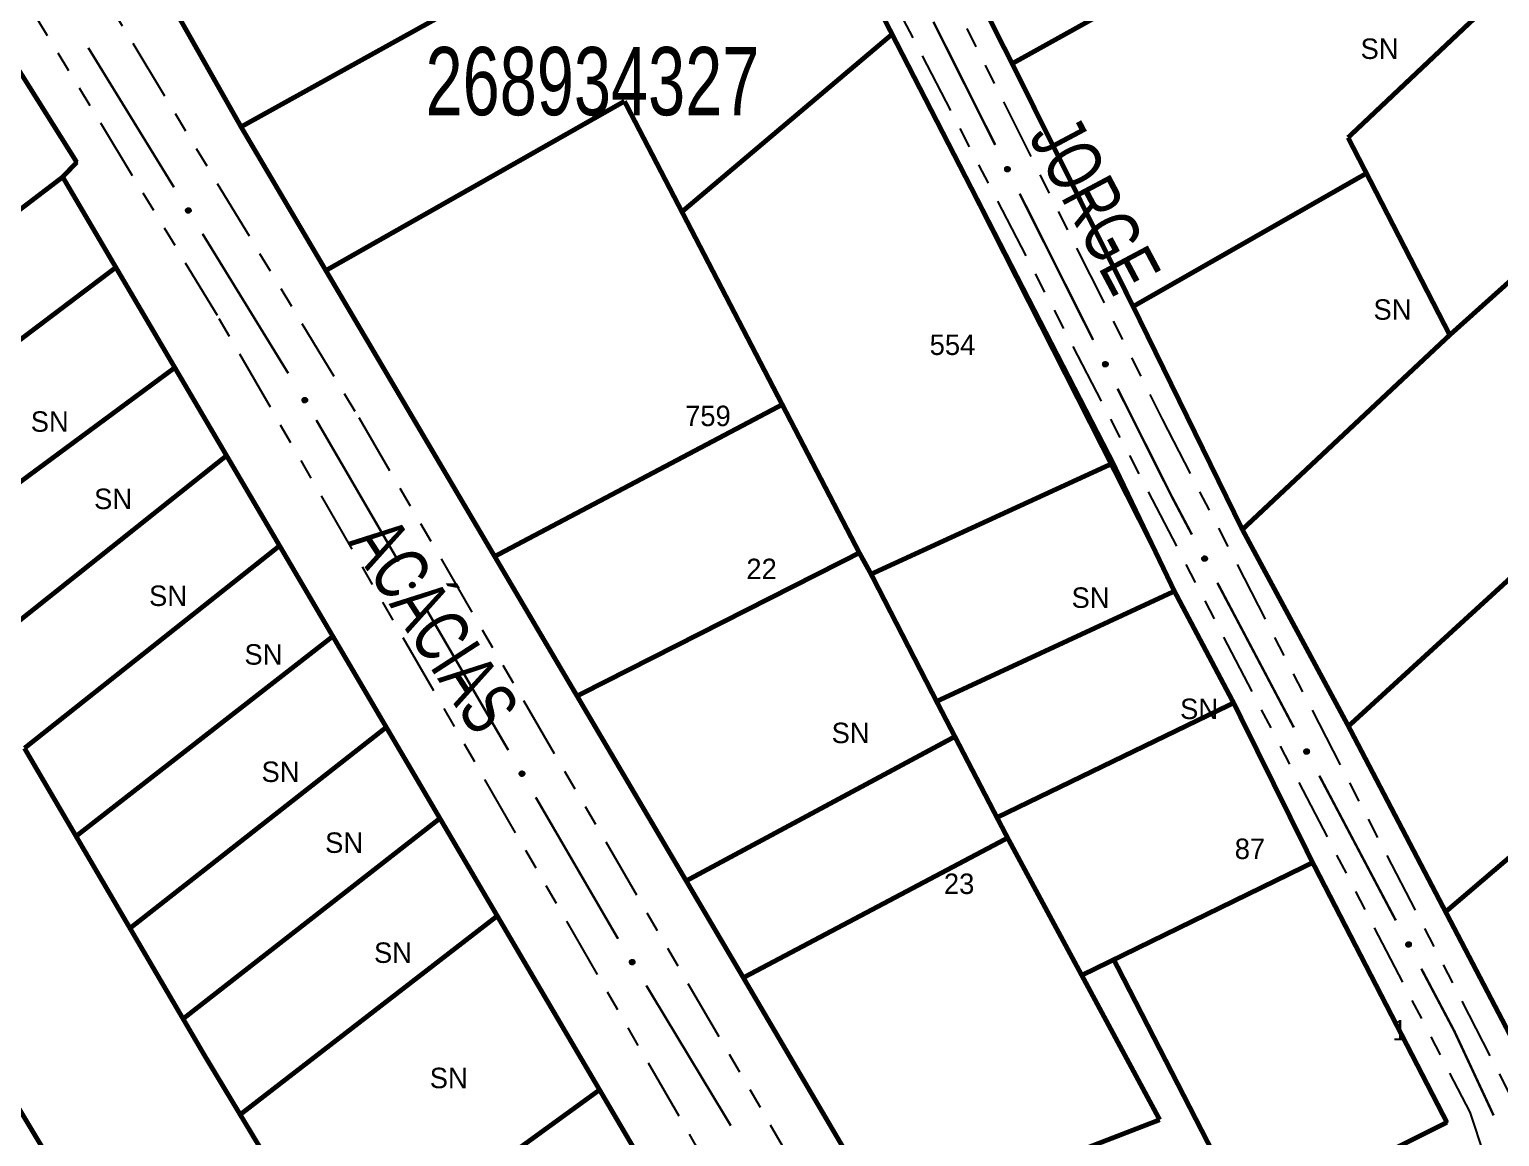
# Model space of a CAD drawing. Extents: x 205807 to 207855, y 4874692 to 4876446.
# Drawn here: x 207196.1 to 207303.9, y 4875839 to 4875920.2 of the extents above; entities that cross this region are included whole.
import ezdxf
from ezdxf.enums import TextEntityAlignment as Align

# ---------------------------------------------------------------- set-up
doc = ezdxf.new("R2010")
doc.units = 0
doc.header["$LTSCALE"] = 1.5
doc.header["$MEASUREMENT"] = 0
doc.linetypes.add('TRACO_25', pattern=[8, 3, -1, 1, -1, 1, -1])
for name, color, linetype in [('CD_MALHA_LOTES', 7, 'CONTINUOUS'), ('CD_TXT_QUADRA', 7, 'CONTINUOUS'), ('RU-QUADRA', 210, 'CONTINUOUS'), ('SV-EIXO-RUA-N-PAV', 6, 'CONTINUOUS'), ('SV-RUA-NAO-PAV', 7, 'CONTINUOUS'), ('SV-TXT-RUA-N-PAV', 7, 'CONTINUOUS'), ('Th_NmrPort', 1, 'CONTINUOUS')]:
    doc.layers.add(name, color=color, linetype=linetype)
doc.styles.add('ARIAL', font='ARIAL.SHX')

msp = doc.modelspace()

# ---------------------------------------------------------------- linework, layer by layer
at = {"layer": 'CD_MALHA_LOTES', "linetype": 'Continuous', "const_width": 0.35, "flags": 128}
for points in [[(207246.672868, 4875944.870962), (207259.356214, 4875919.844506)], [(207268.15921, 4875917.688321), (207255.02642, 4875943.697238)], [(207268.15921, 4875917.688321), (207285.137612, 4875927.112835), (207299.320323, 4875940.251058)], [(207211.633949, 4875913.054011), (207200.002225, 4875933.58942)], [(207188.981919, 4875927.341571), (207199.58822, 4875910.458985)], [(207211.633949, 4875913.054011), (207234.208935, 4875925.568413)], [(207292.783235, 4875912.2665), (207306.905449, 4875925.594715)], [(207243.952746, 4875906.82878), (207259.356214, 4875919.844506)], [(207259.356214, 4875919.844506), (207275.549206, 4875888.395402)], [(207277.027591, 4875899.884207), (207268.15921, 4875917.688321)], [(207217.851337, 4875902.520472), (207239.739711, 4875914.931434)], [(207239.739711, 4875914.931434), (207243.952746, 4875906.82878)], [(207217.851337, 4875902.520472), (207211.633949, 4875913.054011)], [(207294.132403, 4875909.646673), (207292.783235, 4875912.2665)], [(207199.58822, 4875910.458985), (207198.559269, 4875909.37725)], [(207314.62155, 4875910.685296), (207300.237738, 4875897.791281)], [(207178.884991, 4875894.363538), (207198.559269, 4875909.37725)], [(207198.559269, 4875909.37725), (207202.457459, 4875902.747722)], [(207277.027591, 4875899.884207), (207294.132403, 4875909.646673)], [(207300.237738, 4875897.791281), (207294.132403, 4875909.646673)], [(207251.304264, 4875892.690088), (207243.952746, 4875906.82878)], [(207182.762905, 4875887.866231), (207202.457459, 4875902.747722)], [(207202.457459, 4875902.747722), (207206.778495, 4875895.399074)], [(207224.124154, 4875891.893026), (207217.851337, 4875902.520472)], [(207285.03359, 4875883.530078), (207277.027591, 4875899.884207)], [(207285.03359, 4875883.530078), (207300.237738, 4875897.791281)], [(207186.995499, 4875880.774669), (207206.778495, 4875895.399074)], [(207206.778495, 4875895.399074), (207210.570787, 4875888.949644)], [(207230.22537, 4875881.556306), (207251.304264, 4875892.690088)], [(207256.95662, 4875881.819281), (207251.304264, 4875892.690088)], [(207230.22537, 4875881.556306), (207224.124154, 4875891.893026)], [(207191.288268, 4875873.582286), (207210.570787, 4875888.949644)], [(207210.570787, 4875888.949644), (207214.458593, 4875882.337776)], [(207257.820438, 4875880.259157), (207275.549206, 4875888.395402)], [(207275.549206, 4875888.395402), (207280.052196, 4875879.007725)], [(207292.80947, 4875869.110618), (207310.782735, 4875885.551988)], [(207292.80947, 4875869.110618), (207285.03359, 4875883.530078)], [(207195.756477, 4875867.498309), (207214.458593, 4875882.337776)], [(207214.458593, 4875882.337776), (207218.36134, 4875875.700499)], [(207236.264704, 4875871.324429), (207230.22537, 4875881.556306)], [(207236.264704, 4875871.324429), (207256.95662, 4875881.819281)], [(207257.820438, 4875880.259157), (207256.95662, 4875881.819281)], [(207262.619531, 4875870.928175), (207257.820438, 4875880.259157)], [(207299.934581, 4875855.500285), (207329.802806, 4875880.986835)], [(207262.619531, 4875870.928175), (207280.052196, 4875879.007725)], [(207280.052196, 4875879.007725), (207284.394595, 4875870.816192)], [(207199.538393, 4875861.044392), (207218.36134, 4875875.700499)], [(207218.36134, 4875875.700499), (207222.281086, 4875869.034311)], [(207244.264996, 4875857.770282), (207236.264704, 4875871.324429)], [(207263.961443, 4875868.347364), (207262.619531, 4875870.928175)], [(207267.045901, 4875862.415228), (207284.394595, 4875870.816192)], [(207284.394595, 4875870.816192), (207290.188634, 4875859.10854)], [(207203.491891, 4875854.297666), (207222.281086, 4875869.034311)], [(207222.281086, 4875869.034311), (207226.21091, 4875862.350986)], [(207299.934581, 4875855.500285), (207292.80947, 4875869.110618)], [(207199.538393, 4875861.044392), (207195.756477, 4875867.498309)], [(207244.264996, 4875857.770282), (207263.961443, 4875868.347364)], [(207267.045901, 4875862.415228), (207263.961443, 4875868.347364)], [(207207.384148, 4875847.655451), (207226.21091, 4875862.350986)], [(207226.21091, 4875862.350986), (207230.415971, 4875855.199573)], [(207267.828109, 4875860.918141), (207267.045901, 4875862.415228)], [(207217.803254, 4875803.657383), (207182.86249, 4875861.894518)], [(207203.491891, 4875854.297666), (207199.538393, 4875861.044392)], [(207248.455198, 4875850.671215), (207267.828109, 4875860.918141)], [(207273.261442, 4875850.847555), (207267.828109, 4875860.918141)], [(207275.611028, 4875851.994224), (207290.188634, 4875859.10854)], [(207290.188634, 4875859.10854), (207300.028197, 4875840.065518)], [(207248.455198, 4875850.671215), (207244.264996, 4875857.770282)], [(207306.150553, 4875843.626583), (207299.934581, 4875855.500285)], [(207211.570183, 4875840.635229), (207230.415971, 4875855.199573)], [(207230.415971, 4875855.199573), (207237.913892, 4875842.448097)], [(207207.384148, 4875847.655451), (207203.491891, 4875854.297666)], [(207273.261442, 4875850.847555), (207275.611028, 4875851.994224)], [(207285.485563, 4875832.78987), (207275.611028, 4875851.994224)], [(207265.075625, 4875822.392875), (207248.455198, 4875850.671215)], [(207278.976411, 4875840.254963), (207273.261442, 4875850.847555)], [(207208.972069, 4875844.94563), (207207.384148, 4875847.655451)], [(207211.570183, 4875840.635229), (207208.972069, 4875844.94563)], [(207230.217157, 4875836.860924), (207237.913892, 4875842.448097)], [(207237.913892, 4875842.448097), (207251.359695, 4875819.581249)], [(207218.828326, 4875828.593605), (207211.570183, 4875840.635229)], [(207273.185504, 4875838.017175), (207278.976411, 4875840.254963)], [(207300.028197, 4875840.065518), (207285.485563, 4875832.78987)]]:
    msp.add_lwpolyline(points, dxfattribs=at)
at = {"layer": 'RU-QUADRA', "linetype": 'Continuous', "const_width": 0.18, "flags": 128}
for points in [[(207122.408429, 4876197.159678), (207129.410821, 4876183.520085), (207135.064149, 4876172.508262), (207146.488898, 4876150.254591), (207151.285677, 4876141.297069), (207160.861103, 4876123.415881), (207169.876525, 4876106.580448), (207174.857636, 4876097.278702), (207179.736337, 4876088.143361), (207187.174946, 4876074.406027), (207194.060022, 4876061.690935), (207203.42658, 4876044.393139), (207210.553518, 4876031.231387), (207222.307256, 4876009.525041), (207237.023594, 4875980.359441), (207245.999183, 4875963.097386), (207255.835524, 4875944.179913), (207255.02642, 4875943.697238), (207268.15921, 4875917.688321), (207277.027591, 4875899.884207), (207285.03359, 4875883.530078), (207292.80947, 4875869.110618), (207299.934581, 4875855.500285), (207306.150553, 4875843.626583)], [(207200.002225, 4875933.58942), (207211.633949, 4875913.054011), (207217.851337, 4875902.520472), (207224.124154, 4875891.893026), (207230.22537, 4875881.556306), (207236.264704, 4875871.324429), (207244.264996, 4875857.770282), (207248.455198, 4875850.671215), (207259.130101, 4875832.585726), (207265.467449, 4875821.721142), (207277.91794, 4875827.935082), (207285.507017, 4875832.788765), (207300.028197, 4875840.065518), (207290.188634, 4875859.10854), (207284.394595, 4875870.816192), (207280.052196, 4875879.007725), (207267.513734, 4875903.748298), (207259.356214, 4875919.844506), (207246.672868, 4875944.870962)], [(207188.981919, 4875927.341571), (207199.58822, 4875910.458985), (207198.559269, 4875909.37725), (207202.457459, 4875902.747722), (207206.778495, 4875895.399074), (207210.570787, 4875888.949644), (207214.458593, 4875882.337776), (207218.36134, 4875875.700499), (207222.281086, 4875869.034311), (207226.21091, 4875862.350986), (207230.415971, 4875855.199573), (207234.076996, 4875849.124554), (207237.913892, 4875842.448097), (207251.359695, 4875819.581249), (207230.287783, 4875809.581789), (207217.803254, 4875803.657383), (207205.305226, 4875797.726571), (207192.816805, 4875791.800318), (207178.504418, 4875785.008521), (207155.982355, 4875824.015018), (207157.483382, 4875824.607914), (207145.866776, 4875847.012359), (207134.369848, 4875869.185984)], [(207284.394595, 4875870.816192), (207280.052196, 4875879.007725)]]:
    msp.add_lwpolyline(points, dxfattribs=at)
at = {"layer": 'SV-EIXO-RUA-N-PAV', "const_width": 0.18}
for points in [[(207262.383911, 4875920.760148), (207266.915934, 4875911.732357)], [(207200.437202, 4875918.846252), (207206.717251, 4875908.620745)], [(207268.710529, 4875908.157525), (207274.094314, 4875897.433026)], [(207208.8106, 4875905.212243), (207215.090649, 4875894.986736)], [(207275.888908, 4875893.858193), (207279.478098, 4875886.708528)], [(207217.14928, 4875891.557481), (207223.182004, 4875881.184138)], [(207279.478098, 4875886.708528), (207279.812612, 4875886.042176)], [(207279.812612, 4875886.042176), (207281.33296, 4875883.16474)], [(207283.201629, 4875879.628064), (207288.807636, 4875869.018036)], [(207225.192912, 4875877.726357), (207231.225636, 4875867.353015)], [(207290.676305, 4875865.481361), (207296.282312, 4875854.871333)], [(207233.236544, 4875863.895234), (207238.766541, 4875854.386336)], [(207238.766541, 4875854.386336), (207239.168882, 4875853.694507)], [(207239.168882, 4875853.694507), (207239.272024, 4875853.523523)], [(207298.150982, 4875851.334657), (207300.486818, 4875846.913813)], [(207241.338125, 4875850.098435), (207247.536429, 4875839.823172)], [(207300.486818, 4875846.913813), (207300.587623, 4875846.723027)], [(207300.587623, 4875846.723027), (207303.453303, 4875840.573757)]]:
    msp.add_lwpolyline(points, dxfattribs=at)
at = {"layer": 'SV-EIXO-RUA-N-PAV'}
for points in [[(207267.84715, 4875910.122737), (207267.893786, 4875910.108005), (207267.930856, 4875910.085806), (207267.956445, 4875910.058393), (207267.97274, 4875910.028272), (207267.985941, 4875909.99558), (207267.991978, 4875909.959683), (207267.989853, 4875909.918357), (207267.975403, 4875909.87147), (207267.950167, 4875909.83499), (207267.924633, 4875909.808465), (207267.894203, 4875909.789665), (207267.862229, 4875909.777373), (207267.824734, 4875909.772336), (207267.782875, 4875909.774898), (207267.73608, 4875909.790569), (207267.699888, 4875909.812581), (207267.675833, 4875909.839747), (207267.657126, 4875909.870458), (207267.64405, 4875909.903996), (207267.638327, 4875909.939268), (207267.640983, 4875909.981408), (207267.657062, 4875910.02739), (207267.678604, 4875910.063738), (207267.705425, 4875910.088168), (207267.736075, 4875910.105904), (207267.768704, 4875910.119543), (207267.804536, 4875910.127114), (207267.84715, 4875910.122737)], [(207207.782535, 4875907.096537), (207207.830259, 4875907.085841), (207207.869089, 4875907.06689), (207207.896926, 4875907.041762), (207207.915734, 4875907.013144), (207207.931679, 4875906.981698), (207207.940759, 4875906.946447), (207207.942172, 4875906.905091), (207207.931779, 4875906.857141), (207207.90975, 4875906.81864), (207207.886576, 4875906.790031), (207207.857863, 4875906.7687), (207207.827055, 4875906.753723), (207207.790127, 4875906.745501), (207207.748203, 4875906.744479), (207207.70024, 4875906.756097), (207207.6623, 4875906.774937), (207207.636013, 4875906.799949), (207207.614752, 4875906.828951), (207207.598858, 4875906.861249), (207207.590144, 4875906.895903), (207207.589191, 4875906.938117), (207207.601285, 4875906.985304), (207207.619644, 4875907.023359), (207207.64428, 4875907.04999), (207207.673304, 4875907.070279), (207207.704649, 4875907.086655), (207207.739703, 4875907.097258), (207207.782535, 4875907.096537)], [(207275.025529, 4875895.823406), (207275.072166, 4875895.808673), (207275.109235, 4875895.786475), (207275.134824, 4875895.759062), (207275.151119, 4875895.728941), (207275.16432, 4875895.696249), (207275.170357, 4875895.660351), (207275.168232, 4875895.619025), (207275.153782, 4875895.572139), (207275.128546, 4875895.535659), (207275.103012, 4875895.509134), (207275.072583, 4875895.490334), (207275.040609, 4875895.478042), (207275.003113, 4875895.473004), (207274.961254, 4875895.475567), (207274.91446, 4875895.491238), (207274.878267, 4875895.51325), (207274.854212, 4875895.540415), (207274.835505, 4875895.571127), (207274.822429, 4875895.604665), (207274.816706, 4875895.639936), (207274.819362, 4875895.682077), (207274.835441, 4875895.728059), (207274.856983, 4875895.764407), (207274.883804, 4875895.788837), (207274.914454, 4875895.806573), (207274.947084, 4875895.820212), (207274.982916, 4875895.827783), (207275.025529, 4875895.823406)], [(207216.325353, 4875893.1932), (207216.372807, 4875893.181362), (207216.411171, 4875893.161484), (207216.438396, 4875893.135695), (207216.456512, 4875893.106633), (207216.471697, 4875893.074813), (207216.479929, 4875893.039355), (207216.480347, 4875892.997977), (207216.468806, 4875892.950291), (207216.44586, 4875892.912329), (207216.422005, 4875892.884285), (207216.392788, 4875892.86365), (207216.36163, 4875892.849416), (207216.324515, 4875892.842084), (207216.282578, 4875892.842069), (207216.234909, 4875892.854834), (207216.197432, 4875892.87458), (207216.171753, 4875892.900216), (207216.151194, 4875892.92972), (207216.136081, 4875892.962391), (207216.128201, 4875892.997244), (207216.128262, 4875893.039468), (207216.141485, 4875893.086351), (207216.160752, 4875893.123955), (207216.186021, 4875893.149986), (207216.215523, 4875893.169573), (207216.247252, 4875893.185191), (207216.282551, 4875893.19495), (207216.325353, 4875893.1932)], [(207282.297501, 4875881.574866), (207282.344435, 4875881.561108), (207282.381958, 4875881.539686), (207282.408113, 4875881.512812), (207282.425032, 4875881.483037), (207282.438911, 4875881.450627), (207282.445694, 4875881.414863), (207282.44443, 4875881.373502), (207282.43096, 4875881.326324), (207282.406489, 4875881.289327), (207282.381514, 4875881.262276), (207282.351483, 4875881.242846), (207282.319772, 4875881.229891), (207282.282389, 4875881.224073), (207282.240486, 4875881.225763), (207282.193375, 4875881.240456), (207282.156732, 4875881.26171), (207282.132117, 4875881.288368), (207282.112774, 4875881.318683), (207282.099001, 4875881.351942), (207282.092545, 4875881.387086), (207282.094323, 4875881.429273), (207282.109441, 4875881.47558), (207282.130221, 4875881.512369), (207282.156527, 4875881.537352), (207282.186801, 4875881.555723), (207282.219139, 4875881.570038), (207282.254806, 4875881.578354), (207282.297501, 4875881.574866)], [(207224.210385, 4875879.634792), (207224.257839, 4875879.622954), (207224.296202, 4875879.603076), (207224.323428, 4875879.577287), (207224.341544, 4875879.548225), (207224.356729, 4875879.516405), (207224.36496, 4875879.480947), (207224.365379, 4875879.439569), (207224.353838, 4875879.391882), (207224.330892, 4875879.353921), (207224.307036, 4875879.325877), (207224.27782, 4875879.305241), (207224.246662, 4875879.291008), (207224.209547, 4875879.283675), (207224.16761, 4875879.28366), (207224.11994, 4875879.296426), (207224.082463, 4875879.316172), (207224.056785, 4875879.341808), (207224.036225, 4875879.371312), (207224.021112, 4875879.403982), (207224.013232, 4875879.438836), (207224.013293, 4875879.48106), (207224.026517, 4875879.527943), (207224.045784, 4875879.565546), (207224.071052, 4875879.591578), (207224.100555, 4875879.611165), (207224.132284, 4875879.626783), (207224.167583, 4875879.636542), (207224.210385, 4875879.634792)], [(207289.772178, 4875867.428162), (207289.819111, 4875867.414405), (207289.856635, 4875867.392983), (207289.882789, 4875867.366109), (207289.899709, 4875867.336334), (207289.913587, 4875867.303924), (207289.920371, 4875867.26816), (207289.919107, 4875867.226799), (207289.905636, 4875867.179621), (207289.881166, 4875867.142624), (207289.85619, 4875867.115573), (207289.826159, 4875867.096143), (207289.794448, 4875867.083188), (207289.757066, 4875867.07737), (207289.715163, 4875867.07906), (207289.668052, 4875867.093753), (207289.631408, 4875867.115006), (207289.606793, 4875867.141665), (207289.58745, 4875867.17198), (207289.573678, 4875867.205238), (207289.567222, 4875867.240383), (207289.568999, 4875867.28257), (207289.584117, 4875867.328876), (207289.604898, 4875867.365666), (207289.631204, 4875867.390649), (207289.661478, 4875867.40902), (207289.693816, 4875867.423335), (207289.729482, 4875867.431651), (207289.772178, 4875867.428162)], [(207232.254017, 4875865.803669), (207232.301471, 4875865.79183), (207232.339835, 4875865.771952), (207232.36706, 4875865.746163), (207232.385176, 4875865.717101), (207232.400361, 4875865.685282), (207232.408592, 4875865.649823), (207232.409011, 4875865.608445), (207232.39747, 4875865.560759), (207232.374524, 4875865.522797), (207232.350669, 4875865.494753), (207232.321452, 4875865.474118), (207232.290294, 4875865.459884), (207232.253179, 4875865.452552), (207232.211242, 4875865.452537), (207232.163572, 4875865.465303), (207232.126095, 4875865.485048), (207232.100417, 4875865.510684), (207232.079858, 4875865.540188), (207232.064744, 4875865.572859), (207232.056865, 4875865.607712), (207232.056926, 4875865.649936), (207232.070149, 4875865.696819), (207232.089416, 4875865.734423), (207232.114685, 4875865.760455), (207232.144187, 4875865.780041), (207232.175916, 4875865.79566), (207232.211215, 4875865.805418), (207232.254017, 4875865.803669)], [(207297.246854, 4875853.281459), (207297.293788, 4875853.267701), (207297.331311, 4875853.24628), (207297.357466, 4875853.219406), (207297.374385, 4875853.189631), (207297.388264, 4875853.157221), (207297.395047, 4875853.121457), (207297.393783, 4875853.080096), (207297.380313, 4875853.032918), (207297.355842, 4875852.995921), (207297.330867, 4875852.96887), (207297.300836, 4875852.949439), (207297.269125, 4875852.936484), (207297.231742, 4875852.930667), (207297.189839, 4875852.932357), (207297.142728, 4875852.94705), (207297.106085, 4875852.968303), (207297.08147, 4875852.994962), (207297.062127, 4875853.025277), (207297.048354, 4875853.058535), (207297.041898, 4875853.09368), (207297.043676, 4875853.135867), (207297.058794, 4875853.182173), (207297.079574, 4875853.218962), (207297.10588, 4875853.243945), (207297.136154, 4875853.262317), (207297.168492, 4875853.276632), (207297.204159, 4875853.284947), (207297.246854, 4875853.281459)], [(207240.325119, 4875851.990868), (207240.372757, 4875851.979792), (207240.411434, 4875851.960532), (207240.439069, 4875851.935183), (207240.457649, 4875851.906415), (207240.473342, 4875851.874843), (207240.482142, 4875851.839522), (207240.483224, 4875851.798155), (207240.472449, 4875851.75029), (207240.450114, 4875851.711965), (207240.426712, 4875851.683542), (207240.39783, 4875851.662441), (207240.366904, 4875851.64771), (207240.329912, 4875851.639783), (207240.28798, 4875851.639096), (207240.240112, 4875851.651095), (207240.202323, 4875851.670238), (207240.176237, 4875851.695458), (207240.155207, 4875851.724628), (207240.139572, 4875851.757053), (207240.131134, 4875851.791775), (207240.130518, 4875851.833995), (207240.142988, 4875851.881084), (207240.16165, 4875851.918992), (207240.186497, 4875851.945425), (207240.215682, 4875851.965483), (207240.247157, 4875851.981608), (207240.282295, 4875851.991931), (207240.325119, 4875851.990868)]]:
    msp.add_lwpolyline(points, close=True, dxfattribs=at)
for points in [[(207267.638327, 4875909.939268), (207267.73608, 4875909.790569)], [(207267.640983, 4875909.981408), (207267.782875, 4875909.774898)], [(207267.643703, 4875909.918038), (207267.714668, 4875909.80709)], [(207267.64405, 4875909.903996), (207267.699888, 4875909.812581)], [(207267.644252, 4875909.956484), (207267.755582, 4875909.789459)], [(207267.652112, 4875910.001654), (207267.801982, 4875909.776108)], [(207267.657062, 4875910.02739), (207267.824734, 4875909.772336)], [(207267.667912, 4875910.043175), (207267.840422, 4875909.778611)], [(207267.678604, 4875910.063738), (207267.862229, 4875909.777373)], [(207267.692884, 4875910.072506), (207267.876414, 4875909.785991)], [(207267.705425, 4875910.088168), (207267.894203, 4875909.789665)], [(207267.72153, 4875910.094521), (207267.906294, 4875909.799464)], [(207267.736075, 4875910.105904), (207267.924633, 4875909.808465)], [(207267.755068, 4875910.109831), (207267.936762, 4875909.826974)], [(207267.768704, 4875910.119543), (207267.950167, 4875909.83499)], [(207267.788616, 4875910.119038), (207267.961122, 4875909.857524)], [(207267.804536, 4875910.127114), (207267.975403, 4875909.87147)], [(207267.824613, 4875910.123367), (207267.979365, 4875909.897219)], [(207267.84715, 4875910.122737), (207267.989853, 4875909.918357)], [(207267.872227, 4875910.11368), (207267.987221, 4875909.94544)], [(207267.893786, 4875910.108005), (207267.991978, 4875909.959683)], [(207267.914973, 4875910.095442), (207267.984106, 4875909.9851)], [(207267.930856, 4875910.085806), (207267.985941, 4875909.99558)], [(207207.589191, 4875906.938117), (207207.748203, 4875906.744479)], [(207207.590144, 4875906.895903), (207207.70024, 4875906.756097)], [(207207.594577, 4875906.913563), (207207.719766, 4875906.756656)], [(207207.597314, 4875906.875211), (207207.677496, 4875906.770728)], [(207207.598551, 4875906.959239), (207207.767136, 4875906.747317)], [(207207.598858, 4875906.861249), (207207.6623, 4875906.774937)], [(207207.601285, 4875906.985304), (207207.790127, 4875906.745501)], [(207207.610747, 4875907.001958), (207207.805222, 4875906.753093)], [(207207.619644, 4875907.023359), (207207.827055, 4875906.753723)], [(207207.633123, 4875907.033315), (207207.840452, 4875906.763521)], [(207207.64428, 4875907.04999), (207207.857863, 4875906.7687)], [(207207.659784, 4875907.057695), (207207.869072, 4875906.779497)], [(207207.673304, 4875907.070279), (207207.886576, 4875906.790031)], [(207207.691892, 4875907.075813), (207207.897079, 4875906.809508)], [(207207.704649, 4875907.086655), (207207.90975, 4875906.81864)], [(207207.724531, 4875907.087852), (207207.918741, 4875906.842027)], [(207207.739703, 4875907.097258), (207207.931779, 4875906.857141)], [(207207.760027, 4875907.09524), (207207.933528, 4875906.883135)], [(207207.782535, 4875907.096537), (207207.942172, 4875906.905091)], [(207207.808294, 4875907.089655), (207207.937236, 4875906.931851)], [(207207.830259, 4875907.085841), (207207.940759, 4875906.946447)], [(207207.852441, 4875907.075134), (207207.930746, 4875906.9711)], [(207207.869089, 4875907.06689), (207207.931679, 4875906.981698)], [(207274.816706, 4875895.639936), (207274.91446, 4875895.491238)], [(207274.819362, 4875895.682077), (207274.961254, 4875895.475567)], [(207274.822082, 4875895.618707), (207274.893048, 4875895.507759)], [(207274.822429, 4875895.604665), (207274.878267, 4875895.51325)], [(207274.822631, 4875895.657153), (207274.933962, 4875895.490127)], [(207274.830491, 4875895.702323), (207274.980361, 4875895.476777)], [(207274.835441, 4875895.728059), (207275.003113, 4875895.473004)], [(207274.846291, 4875895.743844), (207275.018801, 4875895.479279)], [(207274.856983, 4875895.764407), (207275.040609, 4875895.478042)], [(207274.871263, 4875895.773175), (207275.054793, 4875895.48666)], [(207274.883804, 4875895.788837), (207275.072583, 4875895.490334)], [(207274.899909, 4875895.79519), (207275.084673, 4875895.500133)], [(207274.914454, 4875895.806573), (207275.103012, 4875895.509134)], [(207274.933447, 4875895.810499), (207275.115141, 4875895.527642)], [(207274.947084, 4875895.820212), (207275.128546, 4875895.535659)], [(207274.966995, 4875895.819707), (207275.139501, 4875895.558193)], [(207274.982916, 4875895.827783), (207275.153782, 4875895.572139)], [(207275.002992, 4875895.824036), (207275.157744, 4875895.597888)], [(207275.025529, 4875895.823406), (207275.168232, 4875895.619025)], [(207275.050606, 4875895.814349), (207275.1656, 4875895.646109)], [(207275.072166, 4875895.808673), (207275.170357, 4875895.660351)], [(207275.093352, 4875895.79611), (207275.162485, 4875895.685769)], [(207275.109235, 4875895.786475), (207275.16432, 4875895.696249)], [(207216.128201, 4875892.997244), (207216.234909, 4875892.854834)], [(207216.128262, 4875893.039468), (207216.282578, 4875892.842069)], [(207216.133056, 4875893.014792), (207216.254442, 4875892.854924)], [(207216.134872, 4875892.976385), (207216.212522, 4875892.870008)], [(207216.136081, 4875892.962391), (207216.197432, 4875892.87458)], [(207216.138126, 4875893.060359), (207216.301574, 4875892.844451)], [(207216.141485, 4875893.086351), (207216.324515, 4875892.842084)], [(207216.151344, 4875893.102773), (207216.339788, 4875892.849311)], [(207216.160752, 4875893.123955), (207216.36163, 4875892.849416)], [(207216.174466, 4875893.133584), (207216.375258, 4875892.85889)], [(207216.186021, 4875893.149986), (207216.392788, 4875892.86365)], [(207216.201705, 4875893.157317), (207216.404254, 4875892.874174)], [(207216.215523, 4875893.169573), (207216.422005, 4875892.884285)], [(207216.234239, 4875893.174659), (207216.432973, 4875892.903504)], [(207216.247252, 4875893.185191), (207216.44586, 4875892.912329)], [(207216.267158, 4875893.185911), (207216.45541, 4875892.935494)], [(207216.282551, 4875893.19495), (207216.468806, 4875892.950291)], [(207216.30282, 4875893.192444), (207216.471179, 4875892.976234)], [(207216.325353, 4875893.1932), (207216.480347, 4875892.997977)], [(207216.350939, 4875893.185702), (207216.476056, 4875893.024847)], [(207216.372807, 4875893.181362), (207216.479929, 4875893.039355)], [(207216.394725, 4875893.170125), (207216.47051, 4875893.064241)], [(207216.411171, 4875893.161484), (207216.471697, 4875893.074813)], [(207282.109441, 4875881.47558), (207282.282389, 4875881.224073)], [(207282.119959, 4875881.491587), (207282.297943, 4875881.230674)], [(207282.130221, 4875881.512369), (207282.319772, 4875881.229891)], [(207282.144315, 4875881.521433), (207282.333774, 4875881.238802)], [(207282.156527, 4875881.537352), (207282.351483, 4875881.242846)], [(207282.172496, 4875881.544039), (207282.363366, 4875881.252895)], [(207282.186801, 4875881.555723), (207282.381514, 4875881.262276)], [(207282.205708, 4875881.560044), (207282.393254, 4875881.281033)], [(207282.219139, 4875881.570038), (207282.406489, 4875881.289327)], [(207282.239057, 4875881.569948), (207282.416973, 4875881.312085)], [(207282.254806, 4875881.578354), (207282.43096, 4875881.326324)], [(207282.274956, 4875881.575026), (207282.434385, 4875881.35215)], [(207282.297501, 4875881.574866), (207282.44443, 4875881.373502)], [(207282.322761, 4875881.566333), (207282.441235, 4875881.400525)], [(207282.344435, 4875881.561108), (207282.445694, 4875881.414863)], [(207282.365878, 4875881.548989), (207282.437295, 4875881.440111)], [(207282.381958, 4875881.539686), (207282.438911, 4875881.450627)], [(207282.092545, 4875881.387086), (207282.193375, 4875881.240456)], [(207282.094323, 4875881.429273), (207282.240486, 4875881.225763)], [(207282.09811, 4875881.404422), (207282.212896, 4875881.239752)], [(207282.098363, 4875881.365974), (207282.171624, 4875881.256527)], [(207282.099001, 4875881.351942), (207282.156732, 4875881.26171)], [(207282.105028, 4875881.449746), (207282.259563, 4875881.227371)], [(207224.013232, 4875879.438836), (207224.11994, 4875879.296426)], [(207224.013293, 4875879.48106), (207224.16761, 4875879.28366)], [(207224.018088, 4875879.456383), (207224.139474, 4875879.296516)], [(207224.019903, 4875879.417977), (207224.097553, 4875879.311599)], [(207224.021112, 4875879.403982), (207224.082463, 4875879.316172)], [(207224.023158, 4875879.501951), (207224.186606, 4875879.286042)], [(207224.026517, 4875879.527943), (207224.209547, 4875879.283675)], [(207224.036375, 4875879.544365), (207224.22482, 4875879.290903)], [(207224.045784, 4875879.565546), (207224.246662, 4875879.291008)], [(207224.059498, 4875879.575176), (207224.26029, 4875879.300481)], [(207224.071052, 4875879.591578), (207224.27782, 4875879.305241)], [(207224.086737, 4875879.598909), (207224.289285, 4875879.315765)], [(207224.100555, 4875879.611165), (207224.307036, 4875879.325877)], [(207224.119271, 4875879.616251), (207224.318005, 4875879.345095)], [(207224.132284, 4875879.626783), (207224.330892, 4875879.353921)], [(207224.152189, 4875879.627503), (207224.340441, 4875879.377086)], [(207224.167583, 4875879.636542), (207224.353838, 4875879.391882)], [(207224.187852, 4875879.634036), (207224.35621, 4875879.417826)], [(207224.210385, 4875879.634792), (207224.365379, 4875879.439569)], [(207224.235971, 4875879.627293), (207224.361088, 4875879.466439)], [(207224.257839, 4875879.622954), (207224.36496, 4875879.480947)], [(207224.279757, 4875879.611717), (207224.355541, 4875879.505833)], [(207224.296202, 4875879.603076), (207224.356729, 4875879.516405)], [(207289.567222, 4875867.240383), (207289.668052, 4875867.093753)], [(207289.568999, 4875867.28257), (207289.715163, 4875867.07906)], [(207289.572787, 4875867.257719), (207289.687572, 4875867.093049)], [(207289.573039, 4875867.21927), (207289.6463, 4875867.109824)], [(207289.573678, 4875867.205238), (207289.631408, 4875867.115006)], [(207289.579705, 4875867.303043), (207289.73424, 4875867.080668)], [(207289.584117, 4875867.328876), (207289.757066, 4875867.07737)], [(207289.594636, 4875867.344884), (207289.77262, 4875867.08397)], [(207289.604898, 4875867.365666), (207289.794448, 4875867.083188)], [(207289.618992, 4875867.374729), (207289.80845, 4875867.092099)], [(207289.631204, 4875867.390649), (207289.826159, 4875867.096143)], [(207289.647173, 4875867.397336), (207289.838043, 4875867.106192)], [(207289.661478, 4875867.40902), (207289.85619, 4875867.115573)], [(207289.680385, 4875867.413341), (207289.867931, 4875867.13433)], [(207289.693816, 4875867.423335), (207289.881166, 4875867.142624)], [(207289.713734, 4875867.423245), (207289.891649, 4875867.165381)], [(207289.729482, 4875867.431651), (207289.905636, 4875867.179621)], [(207289.749633, 4875867.428323), (207289.909062, 4875867.205447)], [(207289.772178, 4875867.428162), (207289.919107, 4875867.226799)], [(207289.797438, 4875867.41963), (207289.915911, 4875867.253822)], [(207289.819111, 4875867.414405), (207289.920371, 4875867.26816)], [(207289.840554, 4875867.402286), (207289.911971, 4875867.293408)], [(207289.856635, 4875867.392983), (207289.913587, 4875867.303924)], [(207232.056865, 4875865.607712), (207232.163572, 4875865.465303)], [(207232.056926, 4875865.649936), (207232.211242, 4875865.452537)], [(207232.06172, 4875865.62526), (207232.183106, 4875865.465393)], [(207232.063536, 4875865.586853), (207232.141186, 4875865.480476)], [(207232.064744, 4875865.572859), (207232.126095, 4875865.485048)], [(207232.06679, 4875865.670827), (207232.230238, 4875865.454919)], [(207232.070149, 4875865.696819), (207232.253179, 4875865.452552)], [(207232.080008, 4875865.713241), (207232.268452, 4875865.459779)], [(207232.089416, 4875865.734423), (207232.290294, 4875865.459884)], [(207232.10313, 4875865.744052), (207232.303922, 4875865.469358)], [(207232.114685, 4875865.760455), (207232.321452, 4875865.474118)], [(207232.130369, 4875865.767785), (207232.332918, 4875865.484642)], [(207232.144187, 4875865.780041), (207232.350669, 4875865.494753)], [(207232.162903, 4875865.785127), (207232.361637, 4875865.513972)], [(207232.175916, 4875865.79566), (207232.374524, 4875865.522797)], [(207232.195821, 4875865.796379), (207232.384073, 4875865.545962)], [(207232.211215, 4875865.805418), (207232.39747, 4875865.560759)], [(207232.231484, 4875865.802913), (207232.399843, 4875865.586703)], [(207232.254017, 4875865.803669), (207232.409011, 4875865.608445)], [(207232.279603, 4875865.79617), (207232.40472, 4875865.635315)], [(207232.301471, 4875865.79183), (207232.408592, 4875865.649823)], [(207232.323389, 4875865.780593), (207232.399173, 4875865.674709)], [(207232.339835, 4875865.771952), (207232.400361, 4875865.685282)], [(207297.041898, 4875853.09368), (207297.142728, 4875852.94705)], [(207297.043676, 4875853.135867), (207297.189839, 4875852.932357)], [(207297.047463, 4875853.111016), (207297.162249, 4875852.946346)], [(207297.047716, 4875853.072567), (207297.120977, 4875852.963121)], [(207297.048354, 4875853.058535), (207297.106085, 4875852.968303)], [(207297.054381, 4875853.15634), (207297.208916, 4875852.933964)], [(207297.058794, 4875853.182173), (207297.231742, 4875852.930667)], [(207297.069312, 4875853.198181), (207297.247296, 4875852.937267)], [(207297.079574, 4875853.218962), (207297.269125, 4875852.936484)], [(207297.093668, 4875853.228026), (207297.283127, 4875852.945396)], [(207297.10588, 4875853.243945), (207297.300836, 4875852.949439)], [(207297.121849, 4875853.250632), (207297.312719, 4875852.959489)], [(207297.136154, 4875853.262317), (207297.330867, 4875852.96887)], [(207297.155061, 4875853.266637), (207297.342607, 4875852.987627)], [(207297.168492, 4875853.276632), (207297.355842, 4875852.995921)], [(207297.18841, 4875853.276542), (207297.366326, 4875853.018678)], [(207297.204159, 4875853.284947), (207297.380313, 4875853.032918)], [(207297.224309, 4875853.28162), (207297.383738, 4875853.058744)], [(207297.246854, 4875853.281459), (207297.393783, 4875853.080096)], [(207297.272114, 4875853.272926), (207297.390588, 4875853.107118)], [(207297.293788, 4875853.267701), (207297.395047, 4875853.121457)], [(207297.315231, 4875853.255582), (207297.386648, 4875853.146705)], [(207297.331311, 4875853.24628), (207297.388264, 4875853.157221)], [(207240.130518, 4875851.833995), (207240.28798, 4875851.639096)], [(207240.131134, 4875851.791775), (207240.240112, 4875851.651095)], [(207240.135708, 4875851.809399), (207240.259642, 4875851.651498)], [(207240.138139, 4875851.771026), (207240.217485, 4875851.665908)], [(207240.139572, 4875851.757053), (207240.202323, 4875851.670238)], [(207240.140046, 4875851.855042), (207240.306935, 4875851.641782)], [(207240.142988, 4875851.881084), (207240.329912, 4875851.639783)], [(207240.152582, 4875851.897662), (207240.345067, 4875851.647255)], [(207240.16165, 4875851.918992), (207240.366904, 4875851.64771)], [(207240.175208, 4875851.928839), (207240.380379, 4875851.657401)], [(207240.186497, 4875851.945425), (207240.39783, 4875851.662441)], [(207240.202062, 4875851.953007), (207240.409125, 4875851.673148)], [(207240.215682, 4875851.965483), (207240.426712, 4875851.683542)], [(207240.234314, 4875851.970868), (207240.437371, 4875851.702935)], [(207240.247157, 4875851.981608), (207240.450114, 4875851.711965)], [(207240.267048, 4875851.982646), (207240.459291, 4875851.73528)], [(207240.282295, 4875851.991931), (207240.472449, 4875851.75029)], [(207240.302601, 4875851.989751), (207240.474405, 4875851.776269)], [(207240.325119, 4875851.990868), (207240.483224, 4875851.798155)], [(207240.350822, 4875851.983781), (207240.478502, 4875851.824953)], [(207240.372757, 4875851.979792), (207240.482142, 4875851.839522)], [(207240.394852, 4875851.968908), (207240.472325, 4875851.864253)], [(207240.411434, 4875851.960532), (207240.473342, 4875851.874843)]]:
    msp.add_lwpolyline(points, dxfattribs=at)
at = {"layer": 'SV-RUA-NAO-PAV', "linetype": 'TRACO_25'}
for points in [[(207021.536664, 4876390.086014, 6.532748), (207021.779324, 4876388.014419, 6.532748), (207022.376323, 4876385.180914, 6.532748), (207064.086981, 4876303.089614, 7.181893), (207115.738808, 4876203.701788, 7.656268), (207119.416729, 4876197.116291, 7.806071), (207158.769257, 4876123.972267, 7.59223), (207196.762203, 4876053.65785, 7.936464), (207251.404867, 4875947.09291, 7.395525), (207279.158354, 4875891.629317, 6.952939), (207305.929745, 4875839.60928, 6.166119), (207306.599559, 4875838.872732, 6.166119), (207308.104238, 4875838.105633, 6.166119), (207309.935392, 4875837.760487, 6.166119)], [(207012.909715, 4876381.72992, 6.482814), (207015.276649, 4876381.663202, 6.457847), (207018.45177, 4876381.09655, 6.60765), (207020.395245, 4876380.099396, 6.632617), (207030.333615, 4876360.101083, 6.532748), (207063.346345, 4876294.416969, 7.131959), (207094.753487, 4876235.780344, 7.181893), (207114.738551, 4876197.048445, 7.181893), (207131.288262, 4876166.074685, 7.838111), (207172.402728, 4876089.479266, 7.788935), (207213.835573, 4876012.328216, 7.641407), (207256.037729, 4875928.905173, 6.879175), (207301.714445, 4875840.817782, 6.166119), (207302.763618, 4875837.642395, 6.166119), (207302.766946, 4875835.700093, 6.166119), (207302.015215, 4875834.196631, 6.166119)], [(206956.142962, 4876318.73757, 6.133275), (206995.335859, 4876259.920586, 6.133275), (207032.541345, 4876202.470662, 6.308044), (207036.692163, 4876195.916573, 6.732485), (207071.850112, 4876140.139437, 6.387412), (207100.763492, 4876090.497769, 6.461176), (207129.58123, 4876042.516774, 6.879175), (207160.265269, 4875991.082185, 6.68247), (207220.259697, 4875891.742395, 5.846474), (207254.475747, 4875832.925188, 5.551416), (207262.559413, 4875819.344412, 5.821886), (207264.127965, 4875818.673382, 5.821886), (207265.99463, 4875818.268503, 5.821886)], [(207257.049582, 4875814.295929, 5.797297), (207257.155654, 4875816.65983, 5.797297), (207255.733542, 4875819.715602, 5.797297), (207209.908875, 4875899.216576, 6.116943), (207145.292184, 4876005.601042, 6.903763), (207085.238058, 4876107.4822, 6.879175), (207048.870389, 4876164.834097, 6.80541), (207033.699262, 4876189.103101, 6.208176), (207010.952205, 4876174.41045, 6.208176), (207006.570963, 4876181.446991, 6.208176), (207029.185255, 4876196.449427, 6.208176), (207000.695293, 4876242.824842, 6.208176), (206967.553477, 4876291.123691, 6.033406), (206956.142728, 4876307.765991, 6.008439)]]:
    msp.add_polyline3d(points, dxfattribs=at)

# ---------------------------------------------------------------- texts
at = {"layer": 'CD_TXT_QUADRA', "style": 'ARIAL', "width": 0.7}
msp.add_text('268934327', height=5, dxfattribs=at).set_placement((207225.157782, 4875913.906336))
at = {"layer": 'SV-TXT-RUA-N-PAV', "style": 'ARIAL', "width": 0.7}
for s, rotation, p in [('JORGE', 298, (207269.325297, 4875912.353449)), ('ACÁCIAS', 303, (207219.480252, 4875882.631339))]:
    msp.add_text(s, height=4, rotation=rotation, dxfattribs=at).set_placement(p)
at = {"layer": 'Th_NmrPort', "color": 1}
for s, p in [('SN', (207293.699932, 4875918.781954)), ('SN', (207294.646734, 4875899.660186)), ('554', (207262.111558, 4875897.077126)), ('759', (207244.185294, 4875891.862884)), ('SN', (207196.214355, 4875891.445938)), ('SN', (207200.861411, 4875885.778725)), ('22', (207248.673832, 4875880.64154)), ('SN', (207204.889709, 4875878.673626)), ('SN', (207272.513803, 4875878.536466)), ('SN', (207211.87977, 4875874.372051)), ('SN', (207280.467846, 4875870.382024)), ('SN', (207254.925724, 4875868.61867)), ('SN', (207213.134396, 4875865.768899)), ('SN', (207217.794437, 4875860.571162)), ('87', (207284.475469, 4875860.122509)), ('23', (207263.154914, 4875857.557631)), ('SN', (207221.379083, 4875852.505707)), ('1', (207296.017424, 4875846.817201)), ('SN', (207225.463919, 4875843.319339))]:
    msp.add_text(s, height=1.5, dxfattribs=at).set_placement(p, align=Align.MIDDLE_LEFT)

doc.saveas('drawing.dxf')
